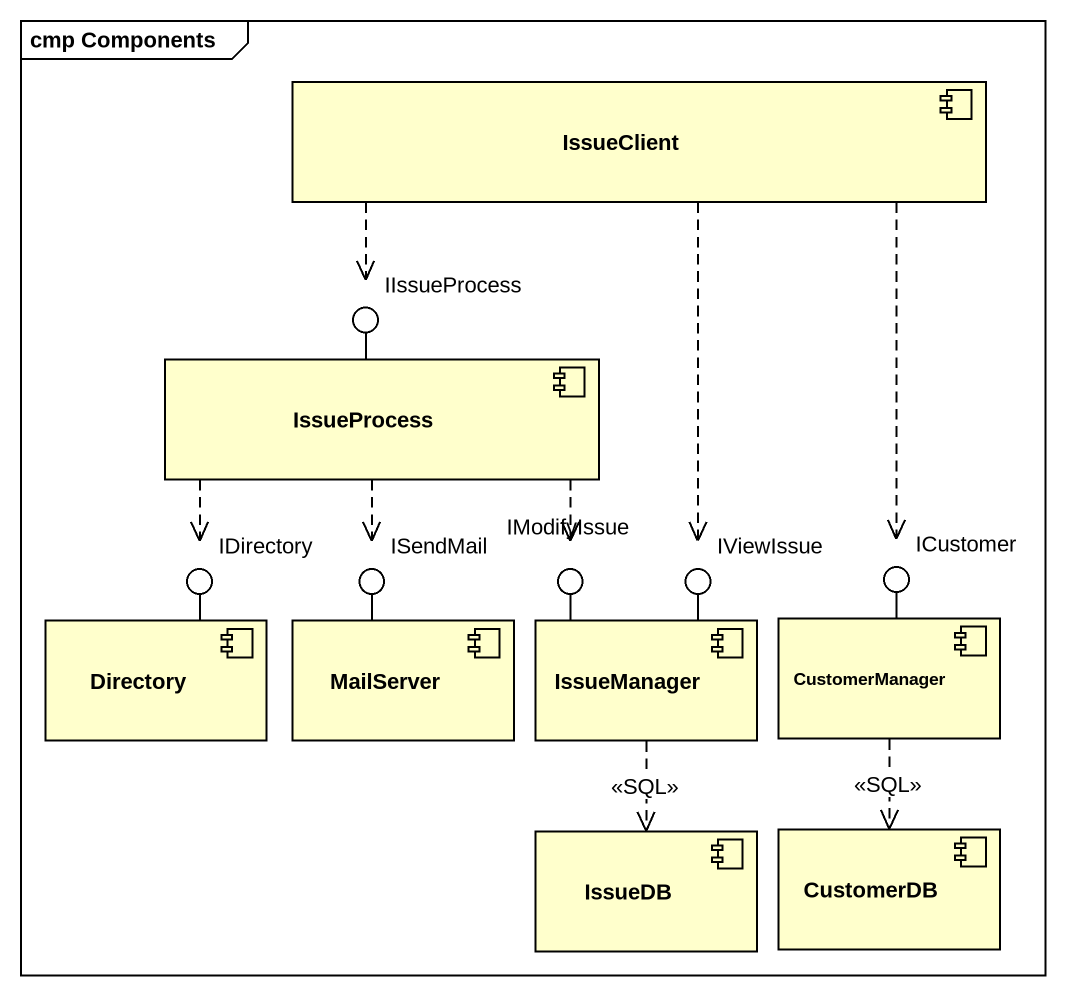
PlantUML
@startuml
mainframe cmp Components
component IssueClient
() IIssueProcess
component IssueProcess
() IDirectory
() ISendMail
() IModifyIssue
() IViewIssue
() ICustomer
component Directory
component MailServer
component IssueManager
component CustomerManager
component IssueDB
component CustomerDB
IssueProcess -up- IIssueProcess
Directory -up- IDirectory
MailServer -up- ISendMail
IssueManager -up- IModifyIssue
IssueManager -up- IViewIssue
CustomerManager -up- ICustomer
IssueClient ..> IIssueProcess
IssueClient ..> IViewIssue
IssueClient ..> ICustomer
IssueProcess ..> IDirectory
IssueProcess ..> ISendMail
IssueProcess ..> IModifyIssue
IssueManager ..> IssueDB : <<SQL>>
CustomerManager ..> CustomerDB : <<SQL>>
@enduml
